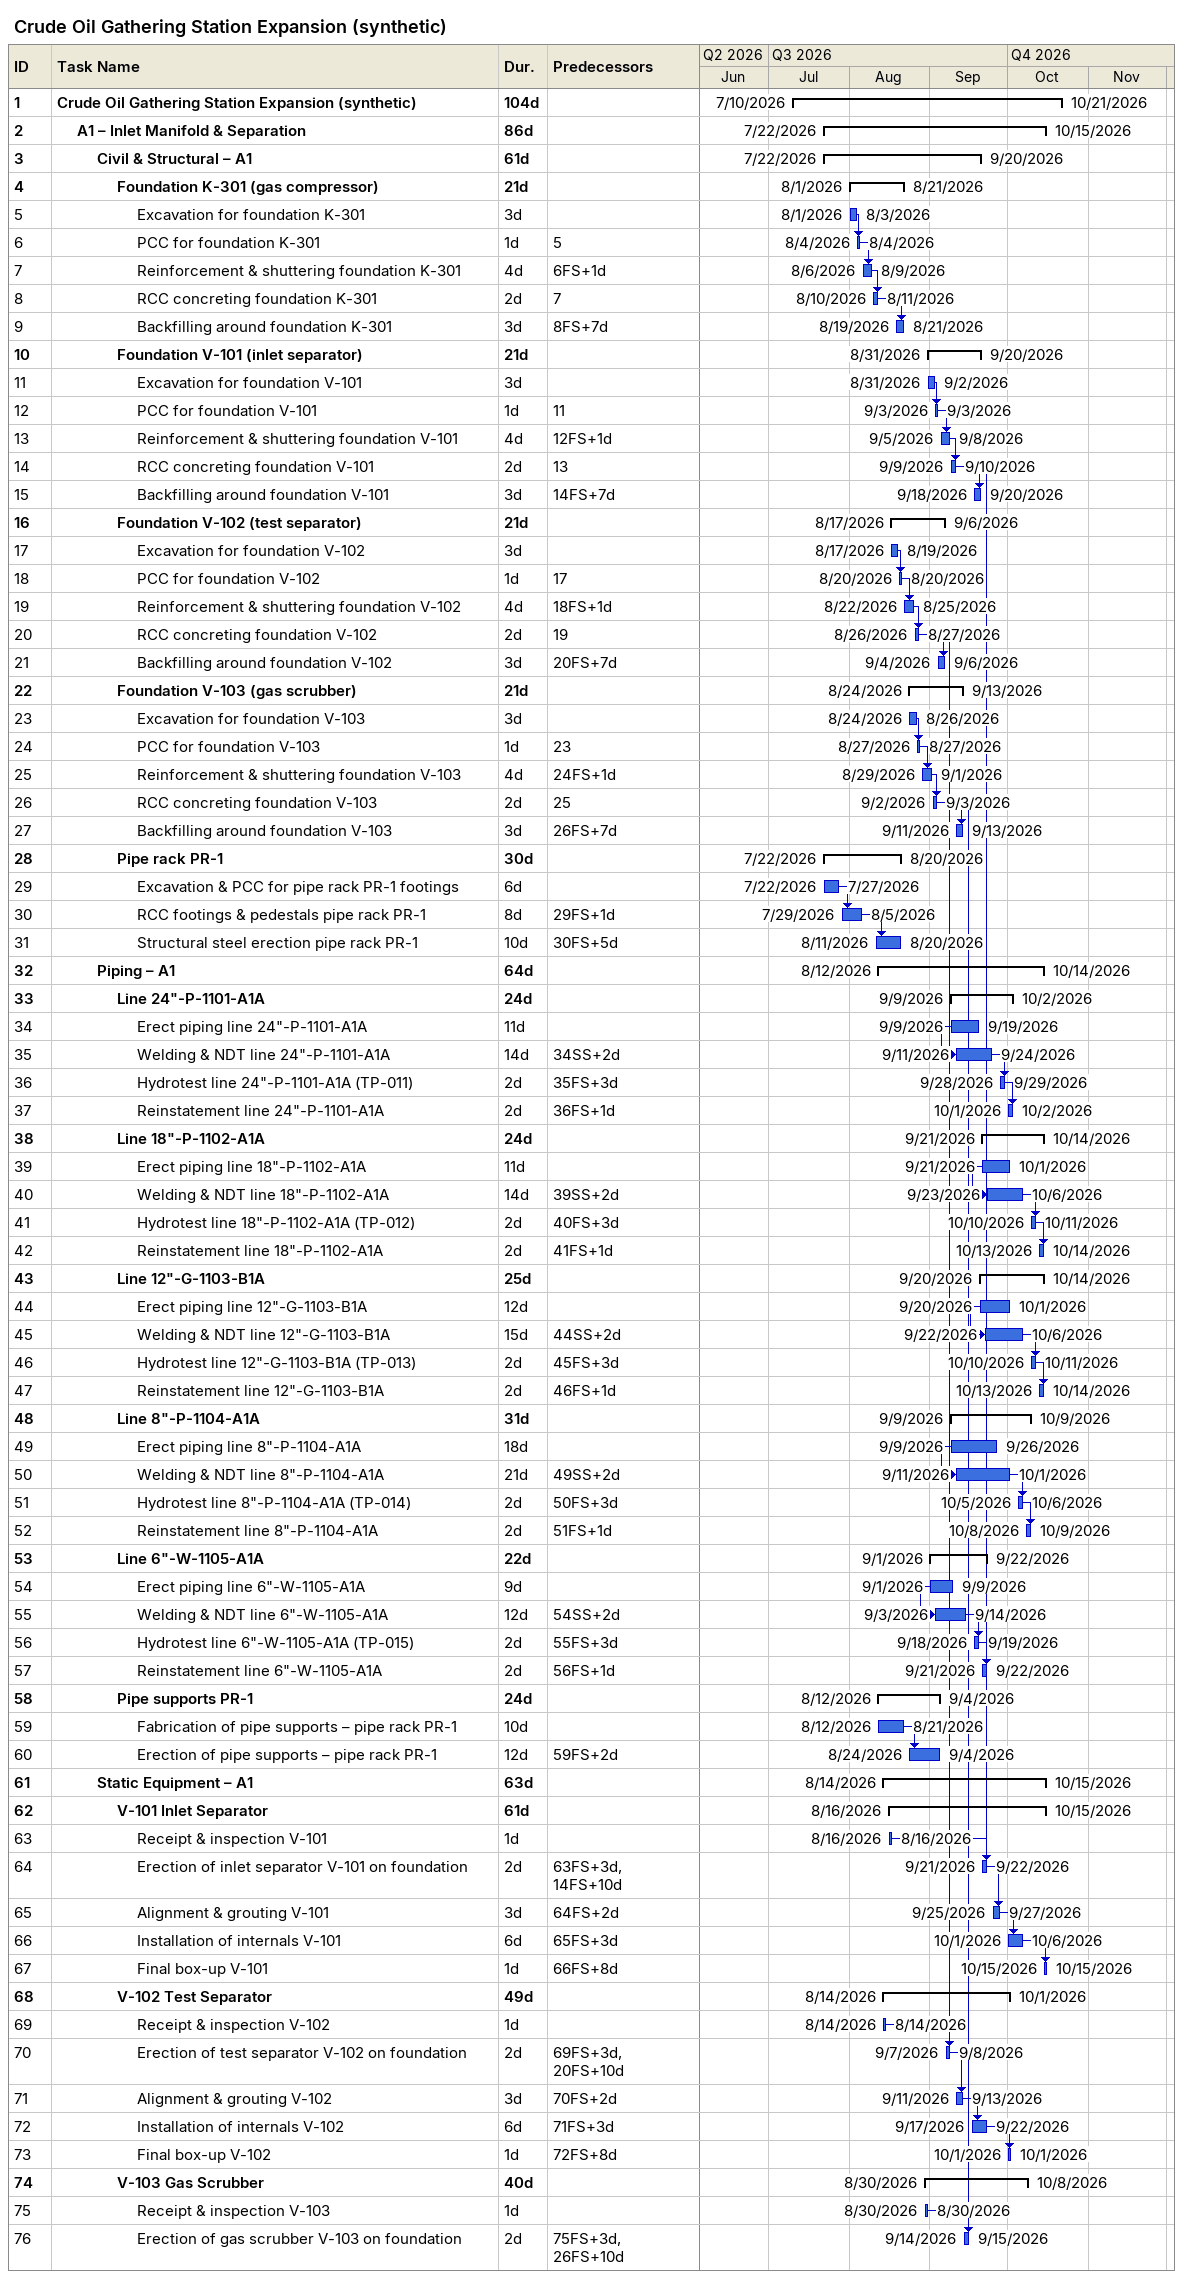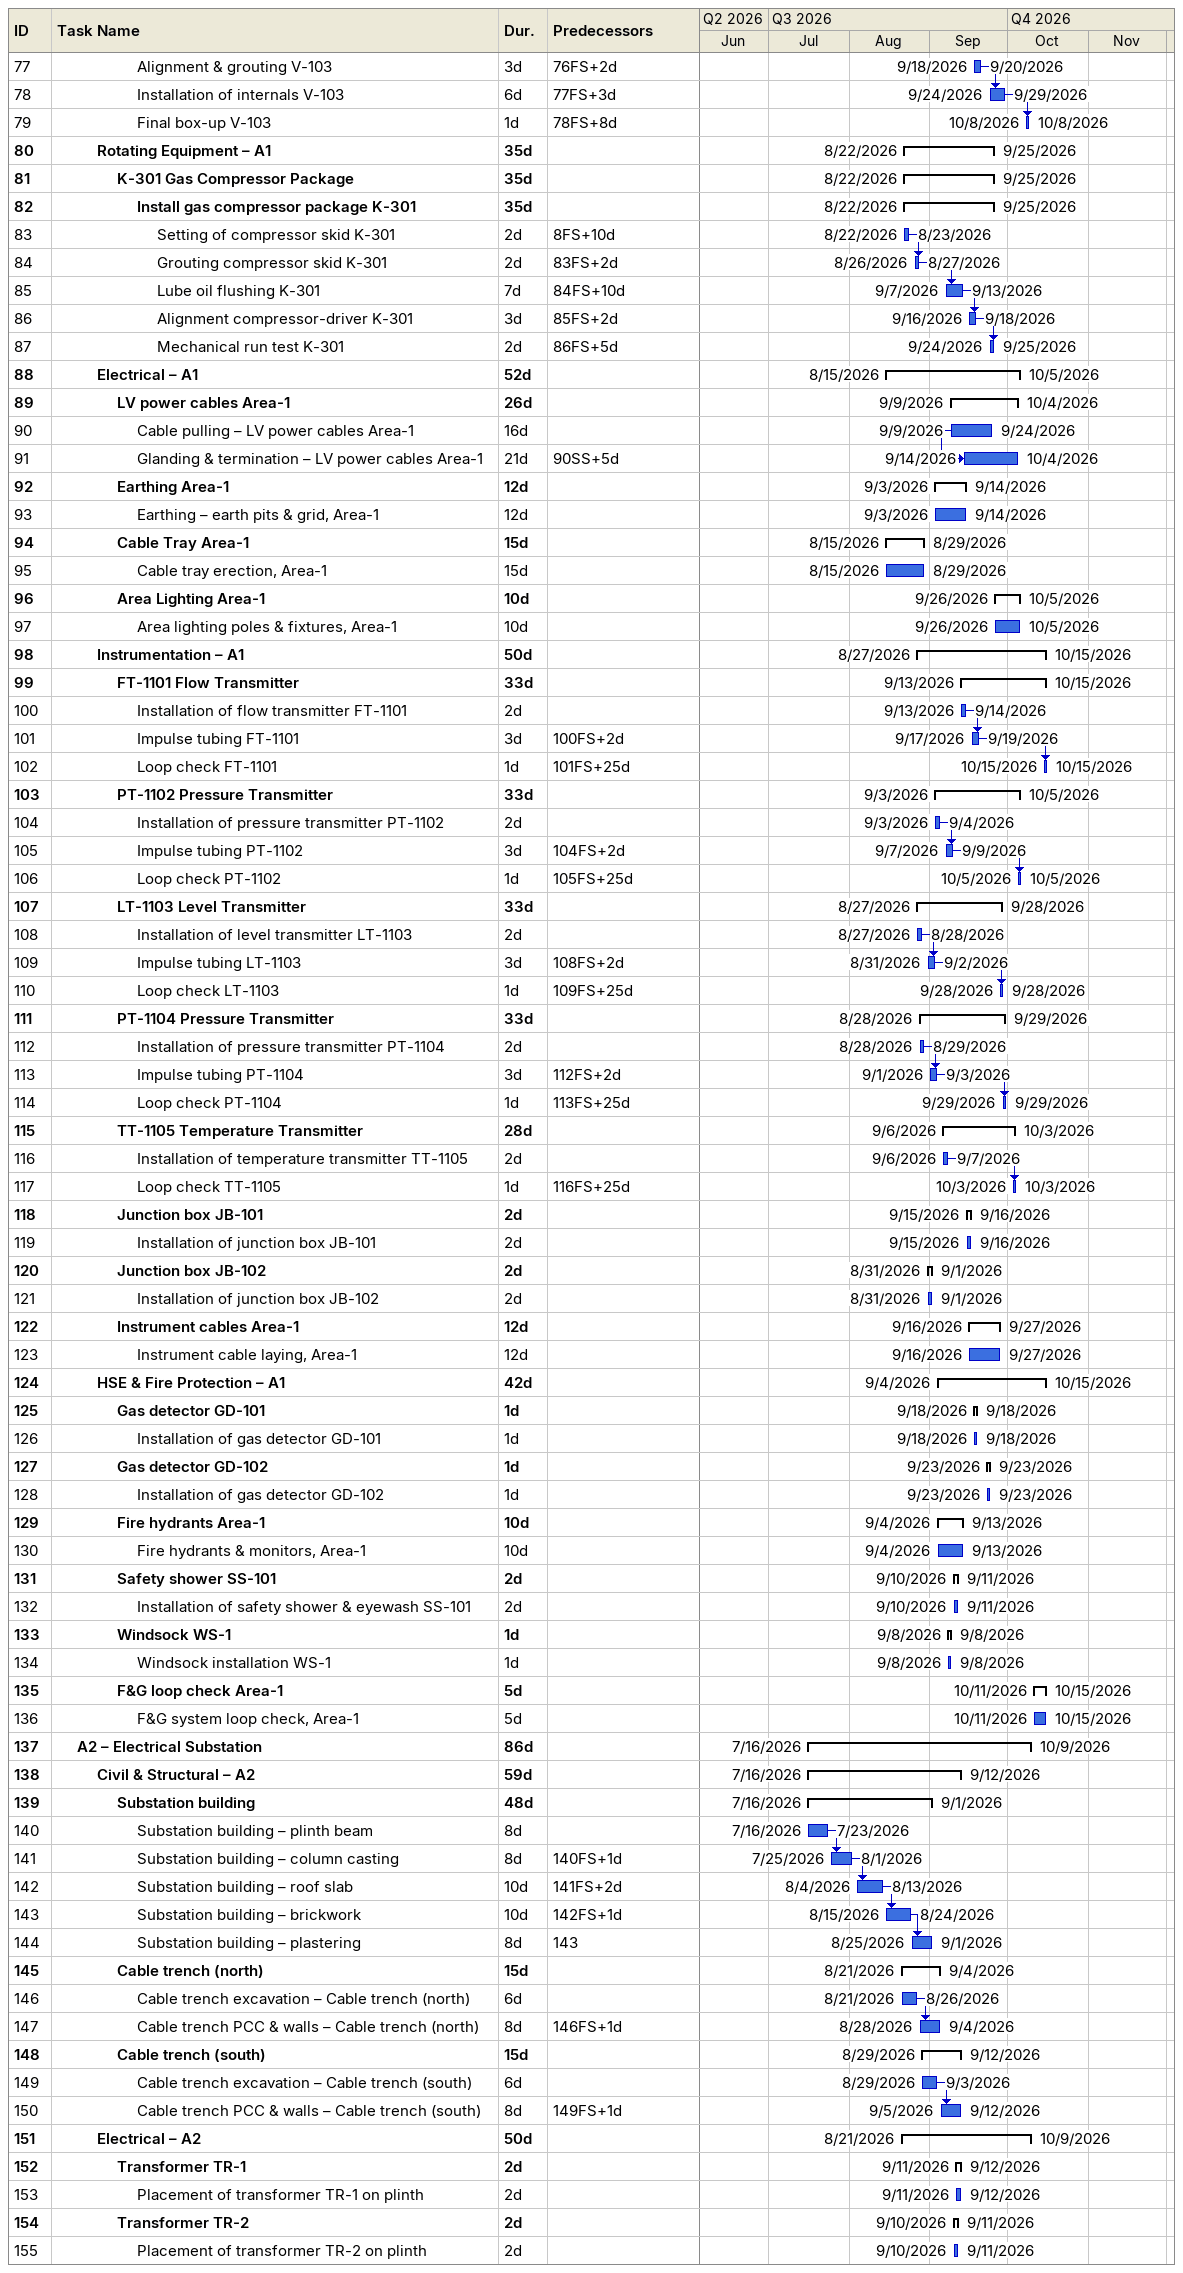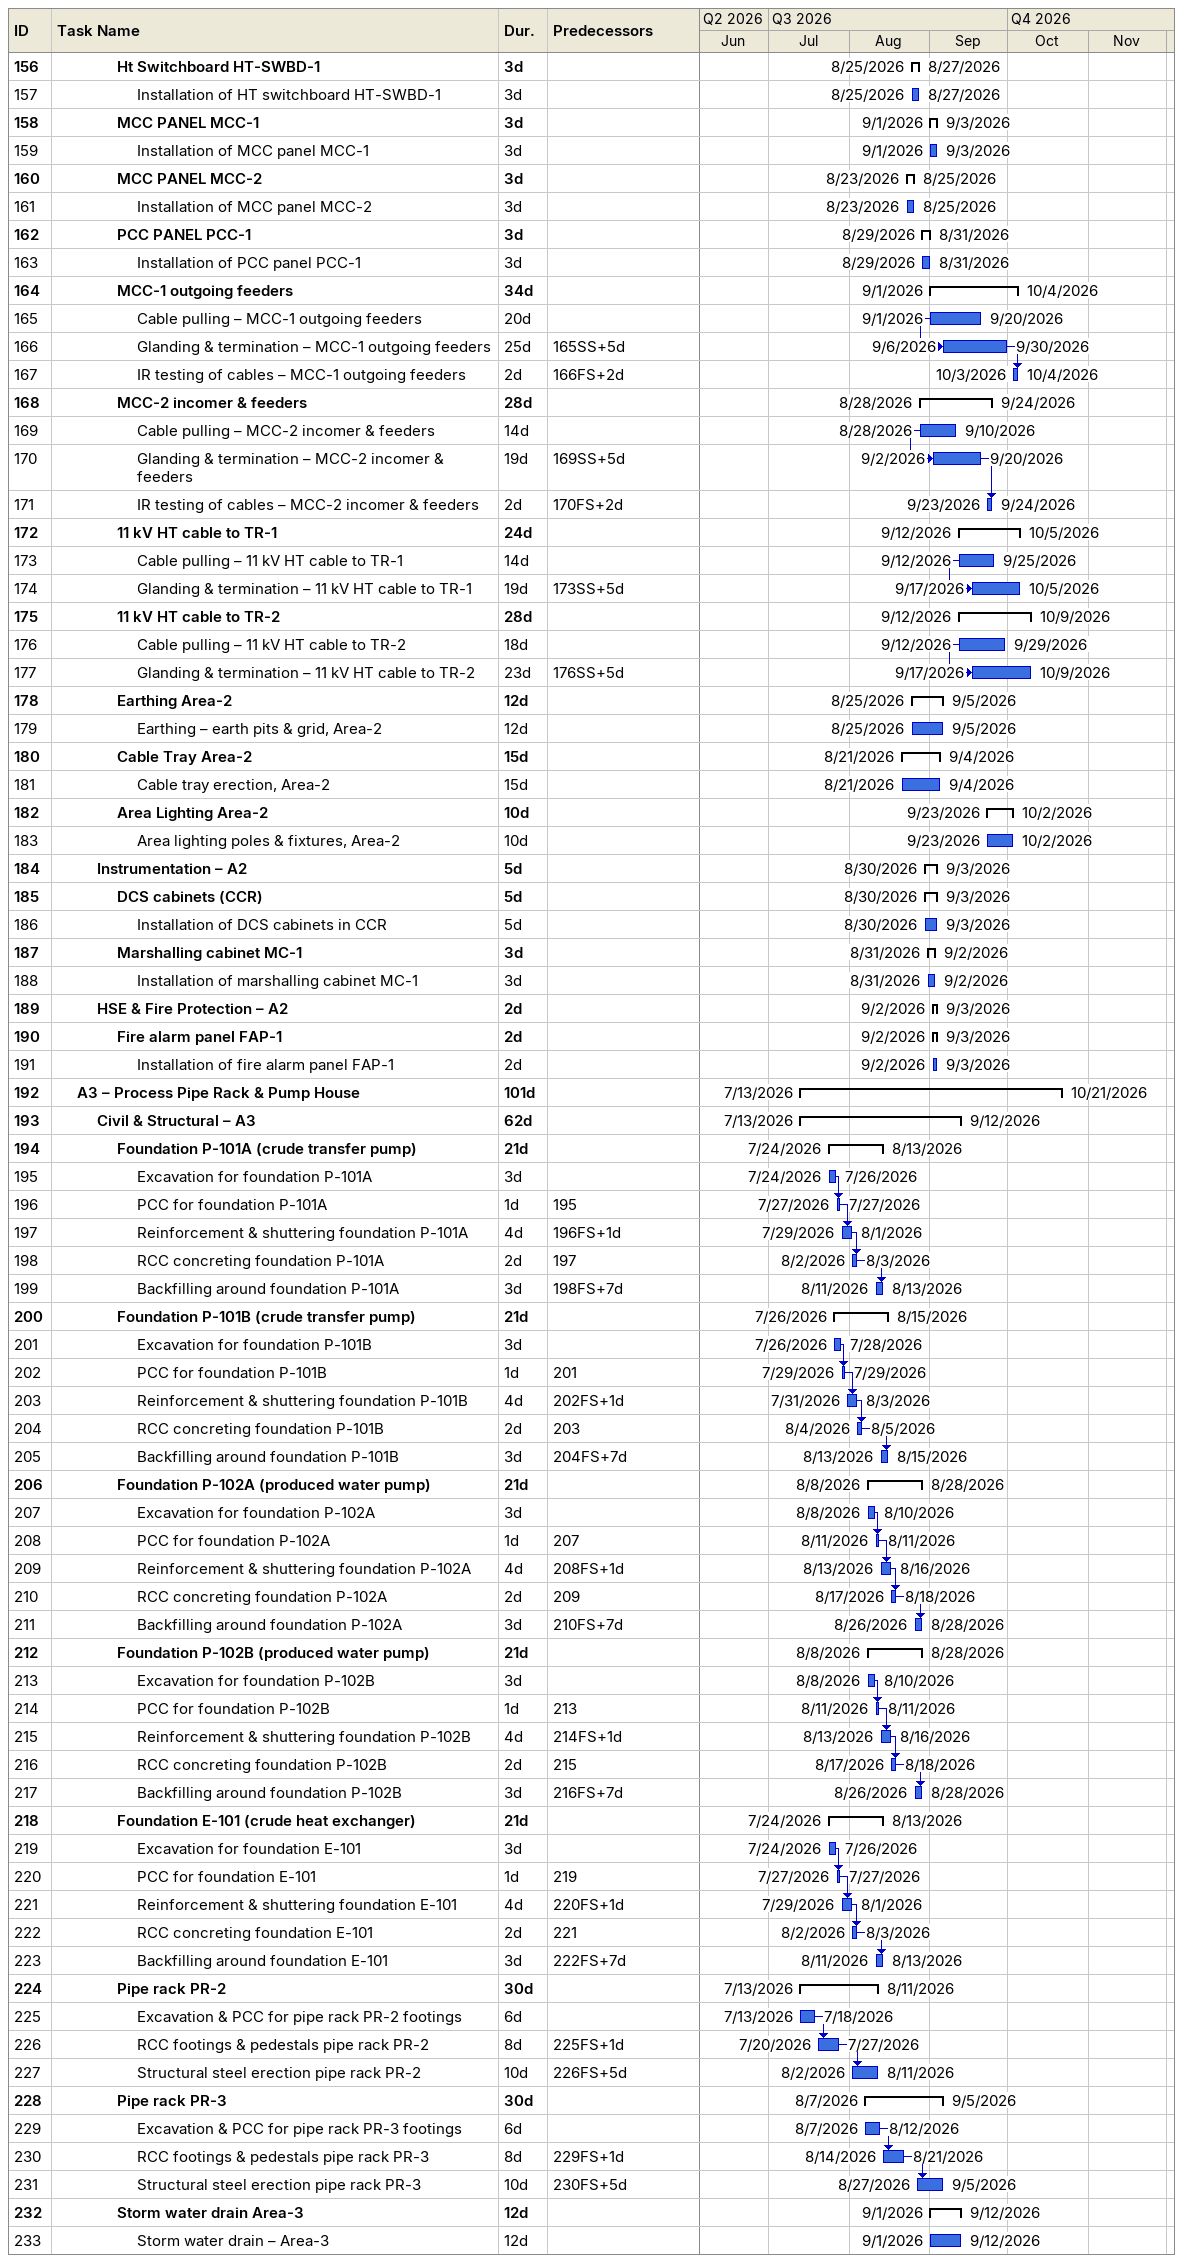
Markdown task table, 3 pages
Crude Oil Gathering Station Expansion (synthetic)

| ID | Level | Task | Duration | Start | Finish | Predecessors |
|---|---|---|---|---|---|---|
| 1 | 1 | **Crude Oil Gathering Station Expansion (synthetic)** | 104d | 2026-07-10 | 2026-10-21 |  |
| 2 | 2 | **A1 – Inlet Manifold & Separation** | 86d | 2026-07-22 | 2026-10-15 |  |
| 3 | 3 | **Civil & Structural – A1** | 61d | 2026-07-22 | 2026-09-20 |  |
| 4 | 4 | **Foundation K-301 (gas compressor)** | 21d | 2026-08-01 | 2026-08-21 |  |
| 5 | 5 | Excavation for foundation K-301 | 3d | 2026-08-01 | 2026-08-03 |  |
| 6 | 5 | PCC for foundation K-301 | 1d | 2026-08-04 | 2026-08-04 | 5 |
| 7 | 5 | Reinforcement & shuttering foundation K-301 | 4d | 2026-08-06 | 2026-08-09 | 6FS+1d |
| 8 | 5 | RCC concreting foundation K-301 | 2d | 2026-08-10 | 2026-08-11 | 7 |
| 9 | 5 | Backfilling around foundation K-301 | 3d | 2026-08-19 | 2026-08-21 | 8FS+7d |
| 10 | 4 | **Foundation V-101 (inlet separator)** | 21d | 2026-08-31 | 2026-09-20 |  |
| 11 | 5 | Excavation for foundation V-101 | 3d | 2026-08-31 | 2026-09-02 |  |
| 12 | 5 | PCC for foundation V-101 | 1d | 2026-09-03 | 2026-09-03 | 11 |
| 13 | 5 | Reinforcement & shuttering foundation V-101 | 4d | 2026-09-05 | 2026-09-08 | 12FS+1d |
| 14 | 5 | RCC concreting foundation V-101 | 2d | 2026-09-09 | 2026-09-10 | 13 |
| 15 | 5 | Backfilling around foundation V-101 | 3d | 2026-09-18 | 2026-09-20 | 14FS+7d |
| 16 | 4 | **Foundation V-102 (test separator)** | 21d | 2026-08-17 | 2026-09-06 |  |
| 17 | 5 | Excavation for foundation V-102 | 3d | 2026-08-17 | 2026-08-19 |  |
| 18 | 5 | PCC for foundation V-102 | 1d | 2026-08-20 | 2026-08-20 | 17 |
| 19 | 5 | Reinforcement & shuttering foundation V-102 | 4d | 2026-08-22 | 2026-08-25 | 18FS+1d |
| 20 | 5 | RCC concreting foundation V-102 | 2d | 2026-08-26 | 2026-08-27 | 19 |
| 21 | 5 | Backfilling around foundation V-102 | 3d | 2026-09-04 | 2026-09-06 | 20FS+7d |
| 22 | 4 | **Foundation V-103 (gas scrubber)** | 21d | 2026-08-24 | 2026-09-13 |  |
| 23 | 5 | Excavation for foundation V-103 | 3d | 2026-08-24 | 2026-08-26 |  |
| 24 | 5 | PCC for foundation V-103 | 1d | 2026-08-27 | 2026-08-27 | 23 |
| 25 | 5 | Reinforcement & shuttering foundation V-103 | 4d | 2026-08-29 | 2026-09-01 | 24FS+1d |
| 26 | 5 | RCC concreting foundation V-103 | 2d | 2026-09-02 | 2026-09-03 | 25 |
| 27 | 5 | Backfilling around foundation V-103 | 3d | 2026-09-11 | 2026-09-13 | 26FS+7d |
| 28 | 4 | **Pipe rack PR-1** | 30d | 2026-07-22 | 2026-08-20 |  |
| 29 | 5 | Excavation & PCC for pipe rack PR-1 footings | 6d | 2026-07-22 | 2026-07-27 |  |
| 30 | 5 | RCC footings & pedestals pipe rack PR-1 | 8d | 2026-07-29 | 2026-08-05 | 29FS+1d |
| 31 | 5 | Structural steel erection pipe rack PR-1 | 10d | 2026-08-11 | 2026-08-20 | 30FS+5d |
| 32 | 3 | **Piping – A1** | 64d | 2026-08-12 | 2026-10-14 |  |
| 33 | 4 | **Line 24"-P-1101-A1A** | 24d | 2026-09-09 | 2026-10-02 |  |
| 34 | 5 | Erect piping line 24"-P-1101-A1A | 11d | 2026-09-09 | 2026-09-19 |  |
| 35 | 5 | Welding & NDT line 24"-P-1101-A1A | 14d | 2026-09-11 | 2026-09-24 | 34SS+2d |
| 36 | 5 | Hydrotest line 24"-P-1101-A1A (TP-011) | 2d | 2026-09-28 | 2026-09-29 | 35FS+3d |
| 37 | 5 | Reinstatement line 24"-P-1101-A1A | 2d | 2026-10-01 | 2026-10-02 | 36FS+1d |
| 38 | 4 | **Line 18"-P-1102-A1A** | 24d | 2026-09-21 | 2026-10-14 |  |
| 39 | 5 | Erect piping line 18"-P-1102-A1A | 11d | 2026-09-21 | 2026-10-01 |  |
| 40 | 5 | Welding & NDT line 18"-P-1102-A1A | 14d | 2026-09-23 | 2026-10-06 | 39SS+2d |
| 41 | 5 | Hydrotest line 18"-P-1102-A1A (TP-012) | 2d | 2026-10-10 | 2026-10-11 | 40FS+3d |
| 42 | 5 | Reinstatement line 18"-P-1102-A1A | 2d | 2026-10-13 | 2026-10-14 | 41FS+1d |
| 43 | 4 | **Line 12"-G-1103-B1A** | 25d | 2026-09-20 | 2026-10-14 |  |
| 44 | 5 | Erect piping line 12"-G-1103-B1A | 12d | 2026-09-20 | 2026-10-01 |  |
| 45 | 5 | Welding & NDT line 12"-G-1103-B1A | 15d | 2026-09-22 | 2026-10-06 | 44SS+2d |
| 46 | 5 | Hydrotest line 12"-G-1103-B1A (TP-013) | 2d | 2026-10-10 | 2026-10-11 | 45FS+3d |
| 47 | 5 | Reinstatement line 12"-G-1103-B1A | 2d | 2026-10-13 | 2026-10-14 | 46FS+1d |
| 48 | 4 | **Line 8"-P-1104-A1A** | 31d | 2026-09-09 | 2026-10-09 |  |
| 49 | 5 | Erect piping line 8"-P-1104-A1A | 18d | 2026-09-09 | 2026-09-26 |  |
| 50 | 5 | Welding & NDT line 8"-P-1104-A1A | 21d | 2026-09-11 | 2026-10-01 | 49SS+2d |
| 51 | 5 | Hydrotest line 8"-P-1104-A1A (TP-014) | 2d | 2026-10-05 | 2026-10-06 | 50FS+3d |
| 52 | 5 | Reinstatement line 8"-P-1104-A1A | 2d | 2026-10-08 | 2026-10-09 | 51FS+1d |
| 53 | 4 | **Line 6"-W-1105-A1A** | 22d | 2026-09-01 | 2026-09-22 |  |
| 54 | 5 | Erect piping line 6"-W-1105-A1A | 9d | 2026-09-01 | 2026-09-09 |  |
| 55 | 5 | Welding & NDT line 6"-W-1105-A1A | 12d | 2026-09-03 | 2026-09-14 | 54SS+2d |
| 56 | 5 | Hydrotest line 6"-W-1105-A1A (TP-015) | 2d | 2026-09-18 | 2026-09-19 | 55FS+3d |
| 57 | 5 | Reinstatement line 6"-W-1105-A1A | 2d | 2026-09-21 | 2026-09-22 | 56FS+1d |
| 58 | 4 | **Pipe supports PR-1** | 24d | 2026-08-12 | 2026-09-04 |  |
| 59 | 5 | Fabrication of pipe supports – pipe rack PR-1 | 10d | 2026-08-12 | 2026-08-21 |  |
| 60 | 5 | Erection of pipe supports – pipe rack PR-1 | 12d | 2026-08-24 | 2026-09-04 | 59FS+2d |
| 61 | 3 | **Static Equipment – A1** | 63d | 2026-08-14 | 2026-10-15 |  |
| 62 | 4 | **V-101 Inlet Separator** | 61d | 2026-08-16 | 2026-10-15 |  |
| 63 | 5 | Receipt & inspection V-101 | 1d | 2026-08-16 | 2026-08-16 |  |
| 64 | 5 | Erection of inlet separator V-101 on foundation | 2d | 2026-09-21 | 2026-09-22 | 63FS+3d, 14FS+10d |
| 65 | 5 | Alignment & grouting V-101 | 3d | 2026-09-25 | 2026-09-27 | 64FS+2d |
| 66 | 5 | Installation of internals V-101 | 6d | 2026-10-01 | 2026-10-06 | 65FS+3d |
| 67 | 5 | Final box-up V-101 | 1d | 2026-10-15 | 2026-10-15 | 66FS+8d |
| 68 | 4 | **V-102 Test Separator** | 49d | 2026-08-14 | 2026-10-01 |  |
| 69 | 5 | Receipt & inspection V-102 | 1d | 2026-08-14 | 2026-08-14 |  |
| 70 | 5 | Erection of test separator V-102 on foundation | 2d | 2026-09-07 | 2026-09-08 | 69FS+3d, 20FS+10d |
| 71 | 5 | Alignment & grouting V-102 | 3d | 2026-09-11 | 2026-09-13 | 70FS+2d |
| 72 | 5 | Installation of internals V-102 | 6d | 2026-09-17 | 2026-09-22 | 71FS+3d |
| 73 | 5 | Final box-up V-102 | 1d | 2026-10-01 | 2026-10-01 | 72FS+8d |
| 74 | 4 | **V-103 Gas Scrubber** | 40d | 2026-08-30 | 2026-10-08 |  |
| 75 | 5 | Receipt & inspection V-103 | 1d | 2026-08-30 | 2026-08-30 |  |
| 76 | 5 | Erection of gas scrubber V-103 on foundation | 2d | 2026-09-14 | 2026-09-15 | 75FS+3d, 26FS+10d |
| 77 | 5 | Alignment & grouting V-103 | 3d | 2026-09-18 | 2026-09-20 | 76FS+2d |
| 78 | 5 | Installation of internals V-103 | 6d | 2026-09-24 | 2026-09-29 | 77FS+3d |
| 79 | 5 | Final box-up V-103 | 1d | 2026-10-08 | 2026-10-08 | 78FS+8d |
| 80 | 3 | **Rotating Equipment – A1** | 35d | 2026-08-22 | 2026-09-25 |  |
| 81 | 4 | **K-301 Gas Compressor Package** | 35d | 2026-08-22 | 2026-09-25 |  |
| 82 | 5 | **Install gas compressor package K-301** | 35d | 2026-08-22 | 2026-09-25 |  |
| 83 | 6 | Setting of compressor skid K-301 | 2d | 2026-08-22 | 2026-08-23 | 8FS+10d |
| 84 | 6 | Grouting compressor skid K-301 | 2d | 2026-08-26 | 2026-08-27 | 83FS+2d |
| 85 | 6 | Lube oil flushing K-301 | 7d | 2026-09-07 | 2026-09-13 | 84FS+10d |
| 86 | 6 | Alignment compressor-driver K-301 | 3d | 2026-09-16 | 2026-09-18 | 85FS+2d |
| 87 | 6 | Mechanical run test K-301 | 2d | 2026-09-24 | 2026-09-25 | 86FS+5d |
| 88 | 3 | **Electrical – A1** | 52d | 2026-08-15 | 2026-10-05 |  |
| 89 | 4 | **LV power cables Area-1** | 26d | 2026-09-09 | 2026-10-04 |  |
| 90 | 5 | Cable pulling – LV power cables Area-1 | 16d | 2026-09-09 | 2026-09-24 |  |
| 91 | 5 | Glanding & termination – LV power cables Area-1 | 21d | 2026-09-14 | 2026-10-04 | 90SS+5d |
| 92 | 4 | **Earthing Area-1** | 12d | 2026-09-03 | 2026-09-14 |  |
| 93 | 5 | Earthing – earth pits & grid, Area-1 | 12d | 2026-09-03 | 2026-09-14 |  |
| 94 | 4 | **Cable Tray Area-1** | 15d | 2026-08-15 | 2026-08-29 |  |
| 95 | 5 | Cable tray erection, Area-1 | 15d | 2026-08-15 | 2026-08-29 |  |
| 96 | 4 | **Area Lighting Area-1** | 10d | 2026-09-26 | 2026-10-05 |  |
| 97 | 5 | Area lighting poles & fixtures, Area-1 | 10d | 2026-09-26 | 2026-10-05 |  |
| 98 | 3 | **Instrumentation – A1** | 50d | 2026-08-27 | 2026-10-15 |  |
| 99 | 4 | **FT-1101 Flow Transmitter** | 33d | 2026-09-13 | 2026-10-15 |  |
| 100 | 5 | Installation of flow transmitter FT-1101 | 2d | 2026-09-13 | 2026-09-14 |  |
| 101 | 5 | Impulse tubing FT-1101 | 3d | 2026-09-17 | 2026-09-19 | 100FS+2d |
| 102 | 5 | Loop check FT-1101 | 1d | 2026-10-15 | 2026-10-15 | 101FS+25d |
| 103 | 4 | **PT-1102 Pressure Transmitter** | 33d | 2026-09-03 | 2026-10-05 |  |
| 104 | 5 | Installation of pressure transmitter PT-1102 | 2d | 2026-09-03 | 2026-09-04 |  |
| 105 | 5 | Impulse tubing PT-1102 | 3d | 2026-09-07 | 2026-09-09 | 104FS+2d |
| 106 | 5 | Loop check PT-1102 | 1d | 2026-10-05 | 2026-10-05 | 105FS+25d |
| 107 | 4 | **LT-1103 Level Transmitter** | 33d | 2026-08-27 | 2026-09-28 |  |
| 108 | 5 | Installation of level transmitter LT-1103 | 2d | 2026-08-27 | 2026-08-28 |  |
| 109 | 5 | Impulse tubing LT-1103 | 3d | 2026-08-31 | 2026-09-02 | 108FS+2d |
| 110 | 5 | Loop check LT-1103 | 1d | 2026-09-28 | 2026-09-28 | 109FS+25d |
| 111 | 4 | **PT-1104 Pressure Transmitter** | 33d | 2026-08-28 | 2026-09-29 |  |
| 112 | 5 | Installation of pressure transmitter PT-1104 | 2d | 2026-08-28 | 2026-08-29 |  |
| 113 | 5 | Impulse tubing PT-1104 | 3d | 2026-09-01 | 2026-09-03 | 112FS+2d |
| 114 | 5 | Loop check PT-1104 | 1d | 2026-09-29 | 2026-09-29 | 113FS+25d |
| 115 | 4 | **TT-1105 Temperature Transmitter** | 28d | 2026-09-06 | 2026-10-03 |  |
| 116 | 5 | Installation of temperature transmitter TT-1105 | 2d | 2026-09-06 | 2026-09-07 |  |
| 117 | 5 | Loop check TT-1105 | 1d | 2026-10-03 | 2026-10-03 | 116FS+25d |
| 118 | 4 | **Junction box JB-101** | 2d | 2026-09-15 | 2026-09-16 |  |
| 119 | 5 | Installation of junction box JB-101 | 2d | 2026-09-15 | 2026-09-16 |  |
| 120 | 4 | **Junction box JB-102** | 2d | 2026-08-31 | 2026-09-01 |  |
| 121 | 5 | Installation of junction box JB-102 | 2d | 2026-08-31 | 2026-09-01 |  |
| 122 | 4 | **Instrument cables Area-1** | 12d | 2026-09-16 | 2026-09-27 |  |
| 123 | 5 | Instrument cable laying, Area-1 | 12d | 2026-09-16 | 2026-09-27 |  |
| 124 | 3 | **HSE & Fire Protection – A1** | 42d | 2026-09-04 | 2026-10-15 |  |
| 125 | 4 | **Gas detector GD-101** | 1d | 2026-09-18 | 2026-09-18 |  |
| 126 | 5 | Installation of gas detector GD-101 | 1d | 2026-09-18 | 2026-09-18 |  |
| 127 | 4 | **Gas detector GD-102** | 1d | 2026-09-23 | 2026-09-23 |  |
| 128 | 5 | Installation of gas detector GD-102 | 1d | 2026-09-23 | 2026-09-23 |  |
| 129 | 4 | **Fire hydrants Area-1** | 10d | 2026-09-04 | 2026-09-13 |  |
| 130 | 5 | Fire hydrants & monitors, Area-1 | 10d | 2026-09-04 | 2026-09-13 |  |
| 131 | 4 | **Safety shower SS-101** | 2d | 2026-09-10 | 2026-09-11 |  |
| 132 | 5 | Installation of safety shower & eyewash SS-101 | 2d | 2026-09-10 | 2026-09-11 |  |
| 133 | 4 | **Windsock WS-1** | 1d | 2026-09-08 | 2026-09-08 |  |
| 134 | 5 | Windsock installation WS-1 | 1d | 2026-09-08 | 2026-09-08 |  |
| 135 | 4 | **F&G loop check Area-1** | 5d | 2026-10-11 | 2026-10-15 |  |
| 136 | 5 | F&G system loop check, Area-1 | 5d | 2026-10-11 | 2026-10-15 |  |
| 137 | 2 | **A2 – Electrical Substation** | 86d | 2026-07-16 | 2026-10-09 |  |
| 138 | 3 | **Civil & Structural – A2** | 59d | 2026-07-16 | 2026-09-12 |  |
| 139 | 4 | **Substation building** | 48d | 2026-07-16 | 2026-09-01 |  |
| 140 | 5 | Substation building – plinth beam | 8d | 2026-07-16 | 2026-07-23 |  |
| 141 | 5 | Substation building – column casting | 8d | 2026-07-25 | 2026-08-01 | 140FS+1d |
| 142 | 5 | Substation building – roof slab | 10d | 2026-08-04 | 2026-08-13 | 141FS+2d |
| 143 | 5 | Substation building – brickwork | 10d | 2026-08-15 | 2026-08-24 | 142FS+1d |
| 144 | 5 | Substation building – plastering | 8d | 2026-08-25 | 2026-09-01 | 143 |
| 145 | 4 | **Cable trench (north)** | 15d | 2026-08-21 | 2026-09-04 |  |
| 146 | 5 | Cable trench excavation – Cable trench (north) | 6d | 2026-08-21 | 2026-08-26 |  |
| 147 | 5 | Cable trench PCC & walls – Cable trench (north) | 8d | 2026-08-28 | 2026-09-04 | 146FS+1d |
| 148 | 4 | **Cable trench (south)** | 15d | 2026-08-29 | 2026-09-12 |  |
| 149 | 5 | Cable trench excavation – Cable trench (south) | 6d | 2026-08-29 | 2026-09-03 |  |
| 150 | 5 | Cable trench PCC & walls – Cable trench (south) | 8d | 2026-09-05 | 2026-09-12 | 149FS+1d |
| 151 | 3 | **Electrical – A2** | 50d | 2026-08-21 | 2026-10-09 |  |
| 152 | 4 | **Transformer TR-1** | 2d | 2026-09-11 | 2026-09-12 |  |
| 153 | 5 | Placement of transformer TR-1 on plinth | 2d | 2026-09-11 | 2026-09-12 |  |
| 154 | 4 | **Transformer TR-2** | 2d | 2026-09-10 | 2026-09-11 |  |
| 155 | 5 | Placement of transformer TR-2 on plinth | 2d | 2026-09-10 | 2026-09-11 |  |
| 156 | 4 | **Ht Switchboard HT-SWBD-1** | 3d | 2026-08-25 | 2026-08-27 |  |
| 157 | 5 | Installation of HT switchboard HT-SWBD-1 | 3d | 2026-08-25 | 2026-08-27 |  |
| 158 | 4 | **MCC PANEL MCC-1** | 3d | 2026-09-01 | 2026-09-03 |  |
| 159 | 5 | Installation of MCC panel MCC-1 | 3d | 2026-09-01 | 2026-09-03 |  |
| 160 | 4 | **MCC PANEL MCC-2** | 3d | 2026-08-23 | 2026-08-25 |  |
| 161 | 5 | Installation of MCC panel MCC-2 | 3d | 2026-08-23 | 2026-08-25 |  |
| 162 | 4 | **PCC PANEL PCC-1** | 3d | 2026-08-29 | 2026-08-31 |  |
| 163 | 5 | Installation of PCC panel PCC-1 | 3d | 2026-08-29 | 2026-08-31 |  |
| 164 | 4 | **MCC-1 outgoing feeders** | 34d | 2026-09-01 | 2026-10-04 |  |
| 165 | 5 | Cable pulling – MCC-1 outgoing feeders | 20d | 2026-09-01 | 2026-09-20 |  |
| 166 | 5 | Glanding & termination – MCC-1 outgoing feeders | 25d | 2026-09-06 | 2026-09-30 | 165SS+5d |
| 167 | 5 | IR testing of cables – MCC-1 outgoing feeders | 2d | 2026-10-03 | 2026-10-04 | 166FS+2d |
| 168 | 4 | **MCC-2 incomer & feeders** | 28d | 2026-08-28 | 2026-09-24 |  |
| 169 | 5 | Cable pulling – MCC-2 incomer & feeders | 14d | 2026-08-28 | 2026-09-10 |  |
| 170 | 5 | Glanding & termination – MCC-2 incomer & feeders | 19d | 2026-09-02 | 2026-09-20 | 169SS+5d |
| 171 | 5 | IR testing of cables – MCC-2 incomer & feeders | 2d | 2026-09-23 | 2026-09-24 | 170FS+2d |
| 172 | 4 | **11 kV HT cable to TR-1** | 24d | 2026-09-12 | 2026-10-05 |  |
| 173 | 5 | Cable pulling – 11 kV HT cable to TR-1 | 14d | 2026-09-12 | 2026-09-25 |  |
| 174 | 5 | Glanding & termination – 11 kV HT cable to TR-1 | 19d | 2026-09-17 | 2026-10-05 | 173SS+5d |
| 175 | 4 | **11 kV HT cable to TR-2** | 28d | 2026-09-12 | 2026-10-09 |  |
| 176 | 5 | Cable pulling – 11 kV HT cable to TR-2 | 18d | 2026-09-12 | 2026-09-29 |  |
| 177 | 5 | Glanding & termination – 11 kV HT cable to TR-2 | 23d | 2026-09-17 | 2026-10-09 | 176SS+5d |
| 178 | 4 | **Earthing Area-2** | 12d | 2026-08-25 | 2026-09-05 |  |
| 179 | 5 | Earthing – earth pits & grid, Area-2 | 12d | 2026-08-25 | 2026-09-05 |  |
| 180 | 4 | **Cable Tray Area-2** | 15d | 2026-08-21 | 2026-09-04 |  |
| 181 | 5 | Cable tray erection, Area-2 | 15d | 2026-08-21 | 2026-09-04 |  |
| 182 | 4 | **Area Lighting Area-2** | 10d | 2026-09-23 | 2026-10-02 |  |
| 183 | 5 | Area lighting poles & fixtures, Area-2 | 10d | 2026-09-23 | 2026-10-02 |  |
| 184 | 3 | **Instrumentation – A2** | 5d | 2026-08-30 | 2026-09-03 |  |
| 185 | 4 | **DCS cabinets (CCR)** | 5d | 2026-08-30 | 2026-09-03 |  |
| 186 | 5 | Installation of DCS cabinets in CCR | 5d | 2026-08-30 | 2026-09-03 |  |
| 187 | 4 | **Marshalling cabinet MC-1** | 3d | 2026-08-31 | 2026-09-02 |  |
| 188 | 5 | Installation of marshalling cabinet MC-1 | 3d | 2026-08-31 | 2026-09-02 |  |
| 189 | 3 | **HSE & Fire Protection – A2** | 2d | 2026-09-02 | 2026-09-03 |  |
| 190 | 4 | **Fire alarm panel FAP-1** | 2d | 2026-09-02 | 2026-09-03 |  |
| 191 | 5 | Installation of fire alarm panel FAP-1 | 2d | 2026-09-02 | 2026-09-03 |  |
| 192 | 2 | **A3 – Process Pipe Rack & Pump House** | 101d | 2026-07-13 | 2026-10-21 |  |
| 193 | 3 | **Civil & Structural – A3** | 62d | 2026-07-13 | 2026-09-12 |  |
| 194 | 4 | **Foundation P-101A (crude transfer pump)** | 21d | 2026-07-24 | 2026-08-13 |  |
| 195 | 5 | Excavation for foundation P-101A | 3d | 2026-07-24 | 2026-07-26 |  |
| 196 | 5 | PCC for foundation P-101A | 1d | 2026-07-27 | 2026-07-27 | 195 |
| 197 | 5 | Reinforcement & shuttering foundation P-101A | 4d | 2026-07-29 | 2026-08-01 | 196FS+1d |
| 198 | 5 | RCC concreting foundation P-101A | 2d | 2026-08-02 | 2026-08-03 | 197 |
| 199 | 5 | Backfilling around foundation P-101A | 3d | 2026-08-11 | 2026-08-13 | 198FS+7d |
| 200 | 4 | **Foundation P-101B (crude transfer pump)** | 21d | 2026-07-26 | 2026-08-15 |  |
| 201 | 5 | Excavation for foundation P-101B | 3d | 2026-07-26 | 2026-07-28 |  |
| 202 | 5 | PCC for foundation P-101B | 1d | 2026-07-29 | 2026-07-29 | 201 |
| 203 | 5 | Reinforcement & shuttering foundation P-101B | 4d | 2026-07-31 | 2026-08-03 | 202FS+1d |
| 204 | 5 | RCC concreting foundation P-101B | 2d | 2026-08-04 | 2026-08-05 | 203 |
| 205 | 5 | Backfilling around foundation P-101B | 3d | 2026-08-13 | 2026-08-15 | 204FS+7d |
| 206 | 4 | **Foundation P-102A (produced water pump)** | 21d | 2026-08-08 | 2026-08-28 |  |
| 207 | 5 | Excavation for foundation P-102A | 3d | 2026-08-08 | 2026-08-10 |  |
| 208 | 5 | PCC for foundation P-102A | 1d | 2026-08-11 | 2026-08-11 | 207 |
| 209 | 5 | Reinforcement & shuttering foundation P-102A | 4d | 2026-08-13 | 2026-08-16 | 208FS+1d |
| 210 | 5 | RCC concreting foundation P-102A | 2d | 2026-08-17 | 2026-08-18 | 209 |
| 211 | 5 | Backfilling around foundation P-102A | 3d | 2026-08-26 | 2026-08-28 | 210FS+7d |
| 212 | 4 | **Foundation P-102B (produced water pump)** | 21d | 2026-08-08 | 2026-08-28 |  |
| 213 | 5 | Excavation for foundation P-102B | 3d | 2026-08-08 | 2026-08-10 |  |
| 214 | 5 | PCC for foundation P-102B | 1d | 2026-08-11 | 2026-08-11 | 213 |
| 215 | 5 | Reinforcement & shuttering foundation P-102B | 4d | 2026-08-13 | 2026-08-16 | 214FS+1d |
| 216 | 5 | RCC concreting foundation P-102B | 2d | 2026-08-17 | 2026-08-18 | 215 |
| 217 | 5 | Backfilling around foundation P-102B | 3d | 2026-08-26 | 2026-08-28 | 216FS+7d |
| 218 | 4 | **Foundation E-101 (crude heat exchanger)** | 21d | 2026-07-24 | 2026-08-13 |  |
| 219 | 5 | Excavation for foundation E-101 | 3d | 2026-07-24 | 2026-07-26 |  |
| 220 | 5 | PCC for foundation E-101 | 1d | 2026-07-27 | 2026-07-27 | 219 |
| 221 | 5 | Reinforcement & shuttering foundation E-101 | 4d | 2026-07-29 | 2026-08-01 | 220FS+1d |
| 222 | 5 | RCC concreting foundation E-101 | 2d | 2026-08-02 | 2026-08-03 | 221 |
| 223 | 5 | Backfilling around foundation E-101 | 3d | 2026-08-11 | 2026-08-13 | 222FS+7d |
| 224 | 4 | **Pipe rack PR-2** | 30d | 2026-07-13 | 2026-08-11 |  |
| 225 | 5 | Excavation & PCC for pipe rack PR-2 footings | 6d | 2026-07-13 | 2026-07-18 |  |
| 226 | 5 | RCC footings & pedestals pipe rack PR-2 | 8d | 2026-07-20 | 2026-07-27 | 225FS+1d |
| 227 | 5 | Structural steel erection pipe rack PR-2 | 10d | 2026-08-02 | 2026-08-11 | 226FS+5d |
| 228 | 4 | **Pipe rack PR-3** | 30d | 2026-08-07 | 2026-09-05 |  |
| 229 | 5 | Excavation & PCC for pipe rack PR-3 footings | 6d | 2026-08-07 | 2026-08-12 |  |
| 230 | 5 | RCC footings & pedestals pipe rack PR-3 | 8d | 2026-08-14 | 2026-08-21 | 229FS+1d |
| 231 | 5 | Structural steel erection pipe rack PR-3 | 10d | 2026-08-27 | 2026-09-05 | 230FS+5d |
| 232 | 4 | **Storm water drain Area-3** | 12d | 2026-09-01 | 2026-09-12 |  |
| 233 | 5 | Storm water drain – Area-3 | 12d | 2026-09-01 | 2026-09-12 |  |
